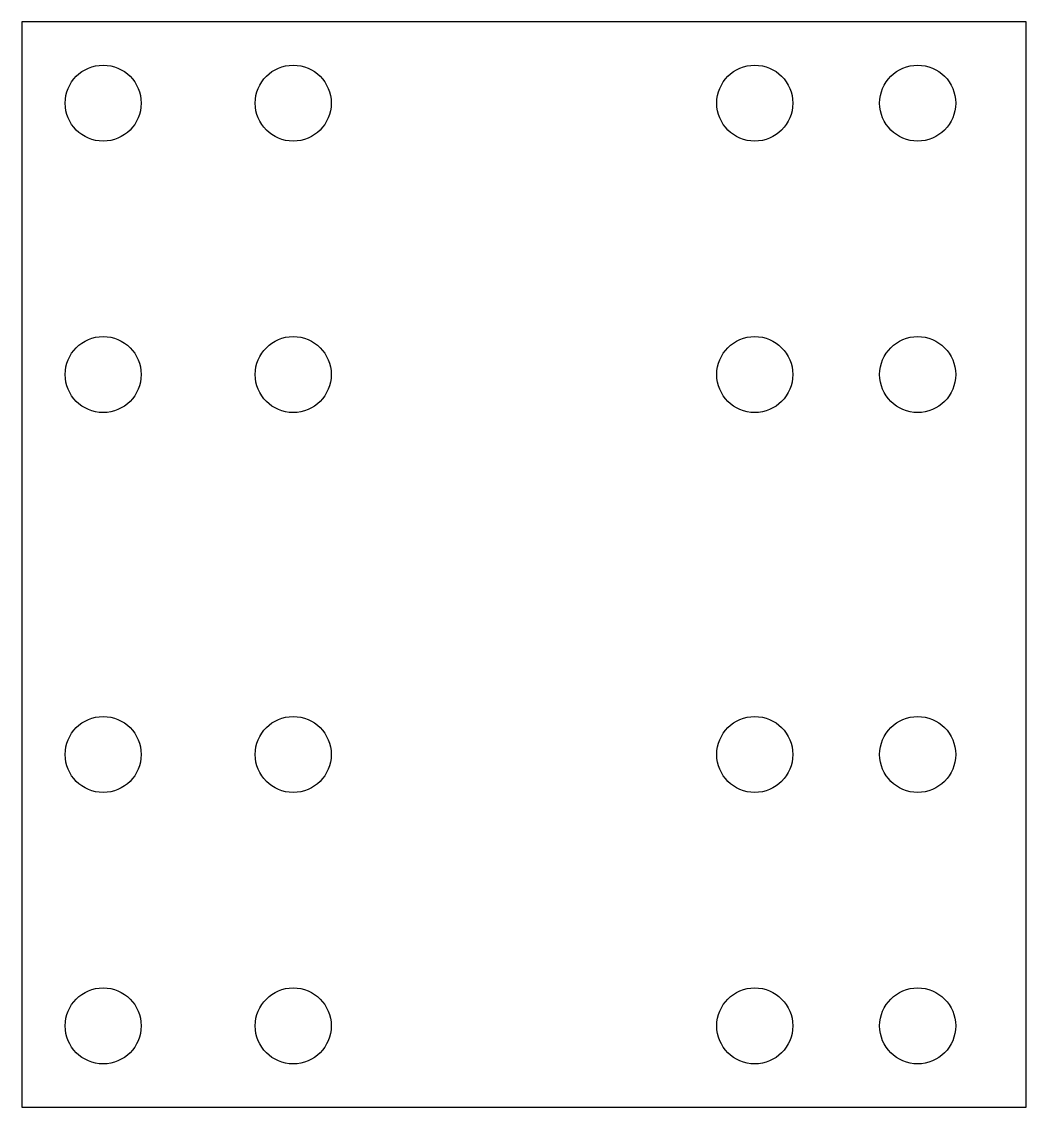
# Model space of a CAD drawing. Extents: x 898 to 1083, y 612 to 812.
import ezdxf

# ---------------------------------------------------------------- set-up
doc = ezdxf.new("R2010")
doc.units = 0
doc.layers.get('0').update_dxf_attribs({"linetype": 'CONTINUOUS'})

msp = doc.modelspace()

# ---------------------------------------------------------------- linework, layer by layer
msp.add_lwpolyline([(897.92, 611.59), (1082.92, 611.59), (1082.92, 811.59), (897.92, 811.59)], close=True)
for centre in [(912.92, 796.59), (947.92, 796.59), (1032.92, 796.59), (1062.92, 796.59), (912.92, 746.59), (947.92, 746.59), (1032.92, 746.59), (1062.92, 746.59), (912.92, 676.59), (947.92, 676.59), (1032.92, 676.59), (1062.92, 676.59), (912.92, 626.59), (947.92, 626.59), (1032.92, 626.59), (1062.92, 626.59)]:
    msp.add_circle(centre, 7)

doc.saveas('drawing.dxf')
